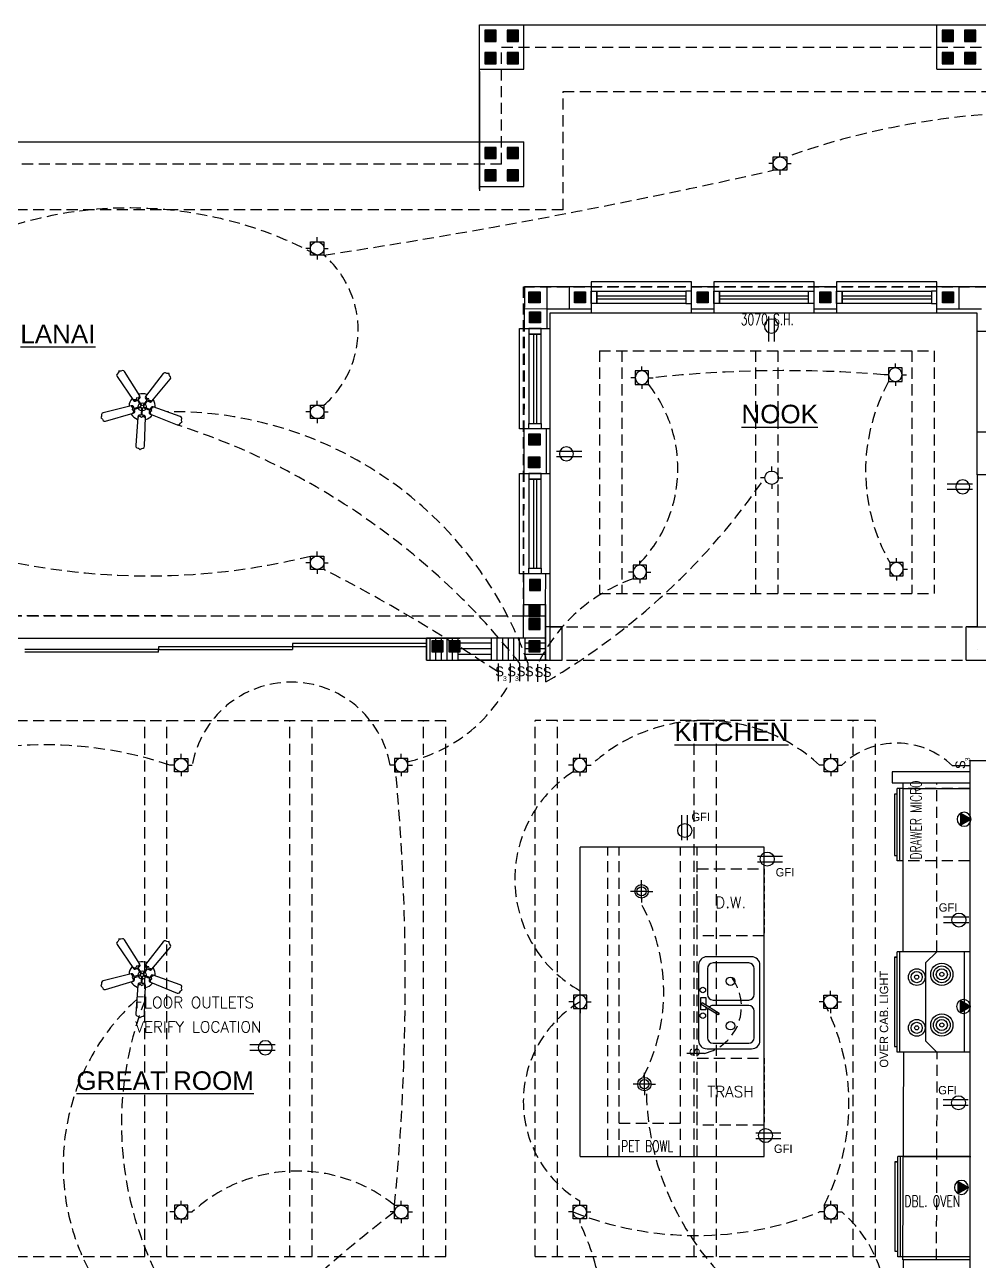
# Model space of a CAD drawing. Header units: inches. Extents: x -25328 to 8149, y -5530 to 4336.
# Drawn here: x -2965.8 to -2623.5, y 2186.2 to 2629.8 of the extents above; entities that cross this region are included whole.
import ezdxf
from ezdxf.enums import TextEntityAlignment as Align

# ---------------------------------------------------------------- set-up
doc = ezdxf.new("R2010")
doc.units = ezdxf.units.IN
doc.header["$LTSCALE"] = 16
doc.header["$MEASUREMENT"] = 0
for name, pattern in [('ALPINE_SOLID', [0]), ('HIDDEN', [0.375, 0.25, -0.125]), ('HIDDEN2', [0.1875, 0.125, -0.0625])]:
    doc.linetypes.add(name, pattern=pattern)
doc.layers.get('0').update_dxf_attribs({"linetype": 'CONTINUOUS'})
doc.layers.add('AREA', color=7, linetype='HIDDEN', plot=False)
for name, color, linetype in [('B1_1', 6, 'CONTINUOUS'), ('BLOCK', 8, 'CONTINUOUS'), ('CEILING', 8, 'CONTINUOUS'), ('CELLS', 165, 'CONTINUOUS'), ('CONC', 3, 'CONTINUOUS'), ('COUNTER', 2, 'CONTINUOUS'), ('DIM', 5, 'CONTINUOUS'), ('DIMS', 5, 'CONTINUOUS'), ('DOORS', 1, 'CONTINUOUS'), ('DRY WALL', 8, 'CONTINUOUS'), ('ELECTRIC', 3, 'CONTINUOUS'), ('ELECTRIC LINES', 4, 'HIDDEN'), ('FIXTURES', 2, 'CONTINUOUS'), ('SHELVES', 2, 'CONTINUOUS'), ('TEXT', 11, 'CONTINUOUS'), ('TEXT ROOM', 3, 'CONTINUOUS'), ('TRUSSES', 56, 'ALPINE_SOLID'), ('WALLS EXT', 6, 'CONTINUOUS'), ('WALLS INT', 6, 'CONTINUOUS'), ('WINDOWS', 1, 'CONTINUOUS')]:
    doc.layers.add(name, color=color, linetype=linetype)
doc.styles.add('ARCHM', font='ARCHM.SHX')
doc.styles.add('PAYTS NOTES', font='romans.shx', dxfattribs={"width": 0.7, "height": 4.5})
doc.styles.add('TEST', font='swissk.ttf', dxfattribs={"height": 4})

# ---------------------------------------------------------------- blocks, each defined once
blk = doc.blocks.new('ELEC220')
at = {"layer": 'ELECTRIC', "linetype": 'Continuous', "extrusion": (0, 0, -1)}
for p, q in [((2.38, -0.01), (-1.37, 2.14)), ((2.38, -0.01), (-1.37, 2.14)), ((-1.37, 2.14), (-1.36, -2.19)), ((-1.37, 2.14), (-1.36, -2.19)), ((-1.36, -2.19), (2.38, -0.01)), ((-1.36, -2.19), (2.38, -0.01))]:
    blk.add_line(p, q, dxfattribs=at)
blk.add_circle((0.12, -0.02), 2.5, dxfattribs=at)
for points in [[(1.36, -2.19), (-2.38, -0.01), (1.37, 2.14), (1.36, -2.19)], [(1.36, -2.19), (1.37, 2.14), (-0.06, -1.38), (-0.32, 1.2)], [(-0.06, -1.38), (-0.32, 1.2), (-1.35, -0.6), (-1.64, 0.43)], [(-1.35, -0.6), (-1.64, 0.43), (-2.38, -0.01)]]:
    blk.add_solid(points, dxfattribs=at)
blk = doc.blocks.new('A$C6fa36042')
at = {"layer": 'ELECTRIC'}
for p, q in [((3.91, 18.07), (3.81, 17.84)), ((3.81, 17.84), (3.92, 17.5)), ((4.16, 18.36), (3.91, 18.07)), ((4.3, 18.65), (4.16, 18.36)), ((4.32, 18.86), (4.3, 18.65)), ((4.54, 18.78), (4.32, 18.86)), ((4.82, 18.79), (4.54, 18.78)), ((5.21, 18.91), (4.82, 18.79)), ((5.49, 18.86), (5.21, 18.91)), ((5.71, 18.67), (5.49, 18.86)), ((9.33, 12.85), (5.71, 18.67)), ((14.95, 18.19), (10.74, 12.73)), ((15.24, 18.4), (14.95, 18.19)), ((15.49, 18.38), (15.24, 18.4)), ((15.84, 18.23), (15.49, 18.38)), ((16.16, 18.19), (15.84, 18.23)), ((16.37, 18.23), (16.16, 18.19)), ((16.37, 18), (16.37, 18.23)), ((16.46, 17.74), (16.37, 18)), ((3.92, 17.5), (7.81, 11.8)), ((12.2, 11.6), (16.62, 16.85)), ((16.7, 17.4), (16.46, 17.74)), ((16.62, 16.85), (16.73, 17.12)), ((16.73, 17.12), (16.7, 17.4)), ((7.92, 11.93), (7.89, 11.88)), ((7.89, 11.88), (8.03, 11.73)), ((8.1, 11.89), (7.92, 11.93)), ((8.34, 11.93), (8.1, 11.89)), ((8.26, 11.72), (8.75, 11.89)), ((8.46, 12.09), (8.34, 11.93)), ((8.56, 12.36), (8.46, 12.09)), ((8.87, 12.32), (8.56, 12.36)), ((8.75, 11.89), (8.76, 11.85)), ((9.07, 12.39), (8.87, 12.32)), ((8.92, 12), (9.25, 12.34)), ((8.94, 11.96), (8.92, 12)), ((8.95, 11.94), (9.31, 12.25)), ((9.78, 10.69), (8.95, 11.94)), ((9.17, 12.6), (9.07, 12.39)), ((9.2, 12.77), (9.17, 12.6)), ((9.27, 12.76), (9.2, 12.77)), ((9.25, 12.34), (9.34, 12.55)), ((9.34, 12.55), (9.27, 12.76)), ((9.31, 12.25), (9.44, 12.49)), ((9.44, 12.49), (9.33, 12.85)), ((10.74, 12.73), (10.63, 12.45)), ((10.63, 12.45), (10.7, 12.23)), ((10.7, 12.23), (11.06, 11.81)), ((10.84, 12.67), (10.74, 12.49)), ((10.74, 12.49), (10.8, 12.28)), ((10.8, 12.28), (11.11, 11.87)), ((10.89, 12.66), (10.84, 12.67)), ((10.91, 12.48), (10.89, 12.66)), ((11.02, 12.27), (10.91, 12.48)), ((11.21, 12.2), (11.02, 12.27)), ((11.11, 11.87), (11.08, 11.84)), ((11.5, 12.19), (11.21, 12.2)), ((11.56, 11.88), (11.5, 12.19)), ((11.69, 11.71), (11.56, 11.88)), ((7.27, 10.5), (0.61, 8.85)), ((7.64, 10.49), (7.27, 10.5)), ((7.33, 10.41), (7.29, 10.35)), ((7.29, 10.35), (7.45, 10.27)), ((7.55, 10.42), (7.33, 10.41)), ((7.45, 10.27), (7.62, 10.11)), ((7.62, 9.9), (7.49, 9.62)), ((7.49, 9.62), (7.71, 9.44)), ((7.73, 10.26), (7.55, 10.42)), ((7.62, 10.11), (7.62, 9.9)), ((7.83, 10.3), (7.64, 10.49)), ((7.8, 9.03), (7.7, 8.88)), ((7.7, 8.88), (7.74, 8.83)), ((7.71, 9.44), (7.83, 9.27)), ((7.95, 9.84), (7.73, 10.26)), ((7.74, 8.83), (7.93, 8.92)), ((7.79, 8.73), (8.04, 8.89)), ((7.83, 9.27), (7.8, 9.03)), ((7.81, 11.8), (8.04, 11.62)), ((8.01, 9.86), (7.83, 10.3)), ((7.93, 8.92), (8.01, 9.14)), ((7.98, 9.85), (7.95, 9.84)), ((8.01, 9.14), (7.99, 9.65)), ((7.99, 9.65), (8.04, 9.65)), ((9.45, 10.26), (8.01, 9.86)), ((8.03, 11.73), (8.26, 11.72)), ((8.04, 11.62), (8.28, 11.61)), ((8.04, 8.89), (8.12, 9.11)), ((8.06, 9.66), (9.52, 10.05)), ((8.12, 9.11), (8.06, 9.66)), ((8.28, 11.61), (8.78, 11.83)), ((8.78, 11.83), (9.6, 10.56)), ((9.52, 10.05), (9.45, 10.26)), ((9.6, 10.56), (9.78, 10.69)), ((9.77, 9.82), (9.7, 8.32)), ((9.98, 9.82), (9.77, 9.82)), ((9.9, 8.31), (9.98, 9.82)), ((11.06, 11.81), (10.11, 10.64)), ((10.11, 10.64), (10.29, 10.52)), ((10.35, 10.19), (10.28, 9.98)), ((10.28, 9.98), (11.69, 9.45)), ((10.29, 10.52), (11.22, 11.69)), ((11.75, 9.64), (10.35, 10.19)), ((11.22, 11.69), (11.63, 11.44)), ((11.24, 11.71), (11.26, 11.74)), ((11.26, 11.74), (11.69, 11.53)), ((11.69, 9.45), (11.57, 8.99)), ((11.57, 8.99), (11.61, 8.72)), ((11.63, 11.44), (11.89, 11.4)), ((11.75, 9.43), (11.68, 8.96)), ((11.68, 8.96), (11.73, 8.73)), ((11.92, 11.68), (11.69, 11.71)), ((11.69, 11.53), (11.92, 11.51)), ((11.71, 9.44), (11.75, 9.43)), ((12.03, 10.12), (11.75, 9.64)), ((11.82, 9.61), (11.78, 9.63)), ((12.11, 10.03), (11.82, 9.61)), ((11.85, 9.02), (11.97, 9.19)), ((11.89, 8.79), (11.85, 9.02)), ((11.89, 11.4), (12.2, 11.6)), ((12.09, 11.71), (11.92, 11.68)), ((11.92, 11.51), (12.1, 11.64)), ((11.97, 9.19), (12.24, 9.34)), ((12.23, 10.25), (12.03, 10.12)), ((12.1, 11.64), (12.09, 11.71)), ((12.3, 10.16), (12.11, 10.03)), ((12.17, 9.62), (12.18, 9.82)), ((12.24, 9.34), (12.17, 9.62)), ((12.18, 9.82), (12.34, 9.99)), ((12.53, 10.23), (12.23, 10.25)), ((12.5, 10.12), (12.3, 10.16)), ((12.34, 9.99), (12.51, 10.06)), ((12.51, 10.06), (12.5, 10.12)), ((19.02, 7.91), (12.53, 10.23)), ((0.14, 7.78), (0, 7.59)), ((0, 7.59), (0.19, 7.5)), ((0.22, 8.04), (0.14, 7.78)), ((0.19, 7.5), (0.43, 7.28)), ((0.36, 8.7), (0.22, 8.45)), ((0.22, 8.45), (0.22, 8.04)), ((0.61, 8.85), (0.36, 8.7)), ((0.43, 7.28), (0.62, 6.95)), ((0.62, 6.95), (0.81, 6.79)), ((0.81, 6.79), (1.17, 6.79)), ((1.17, 6.79), (7.79, 8.73)), ((8.86, 7.81), (8.37, 0.97)), ((8.98, 8.16), (8.86, 7.81)), ((9.02, 8.05), (8.96, 7.85)), ((8.96, 7.85), (9.01, 7.79)), ((9.23, 8.28), (8.98, 8.16)), ((9.01, 7.79), (9.13, 7.92)), ((9.23, 8.17), (9.02, 8.05)), ((9.13, 7.92), (9.34, 8.02)), ((9.7, 8.32), (9.23, 8.28)), ((9.7, 8.25), (9.23, 8.17)), ((9.34, 8.02), (9.54, 7.96)), ((9.54, 7.96), (9.77, 7.75)), ((9.7, 8.29), (9.7, 8.25)), ((9.77, 7.75), (10.01, 7.91)), ((9.89, 8.24), (9.9, 8.28)), ((10.38, 8.09), (9.89, 8.24)), ((10.44, 8.19), (9.9, 8.31)), ((10.01, 7.91), (10.2, 7.96)), ((10.2, 7.96), (10.42, 7.86)), ((10.57, 7.95), (10.38, 8.09)), ((10.42, 7.86), (10.54, 7.73)), ((10.62, 8.05), (10.44, 8.19)), ((10.5, 0.87), (10.7, 7.76)), ((10.54, 7.73), (10.59, 7.75)), ((10.59, 7.75), (10.57, 7.95)), ((10.7, 7.76), (10.62, 8.05)), ((11.61, 8.72), (11.91, 8.49)), ((11.73, 8.73), (11.91, 8.6)), ((11.97, 8.63), (11.89, 8.79)), ((11.91, 8.6), (11.97, 8.63)), ((11.91, 8.49), (18.27, 5.91)), ((18.55, 5.89), (18.81, 6.01)), ((18.81, 6.01), (19.05, 6.34)), ((19.31, 7.7), (19.02, 7.91)), ((19.05, 6.34), (19.27, 6.5)), ((19.27, 6.5), (19.5, 6.58)), ((19.37, 7.46), (19.31, 7.7)), ((19.33, 7.07), (19.37, 7.46)), ((19.39, 6.76), (19.33, 7.07)), ((19.5, 6.58), (19.39, 6.76)), ((18.27, 5.91), (18.55, 5.89)), ((8.37, 0.97), (8.43, 0.68)), ((8.43, 0.68), (8.63, 0.48)), ((8.63, 0.48), (9.02, 0.35)), ((9.02, 0.35), (9.24, 0.19)), ((9.24, 0.19), (9.38, 0)), ((9.38, 0), (9.52, 0.16)), ((9.52, 0.16), (9.8, 0.31)), ((9.8, 0.31), (10.18, 0.39)), ((10.18, 0.39), (10.39, 0.53)), ((10.39, 0.53), (10.5, 0.87))]:
    blk.add_line(p, q, dxfattribs=at)
for radius in [0.983, 0.393]:
    blk.add_circle((9.91, 10.25), radius, dxfattribs=at)
for start, end in [(141.8249, 175.765), (69.8249, 103.765), (357.8249, 31.765), (213.8249, 247.765), (285.8249, 319.765)]:
    blk.add_arc((9.91, 10.25), 3.15, start, end, dxfattribs=at)
blk = doc.blocks.new('LIGHT')
at = {"layer": 'TEXT', "linetype": 'Continuous'}
for p, q in [((-2.41, 0), (-4, 0)), ((0, 2.41), (0, 4)), ((2.41, 0), (4, 0)), ((0, -2.41), (0, -4))]:
    blk.add_line(p, q, dxfattribs=at)
blk.add_circle((0, 0), 2.41, dxfattribs=at)
blk = doc.blocks.new('CANLIGHT')
at = {"layer": 'ELECTRIC', "color": 3}
for p, q in [((-2.96, -2.14), (-2.96, 2.69)), ((-2.96, 2.69), (1.86, 2.69)), ((1.86, 2.69), (1.86, -2.14)), ((1.86, -2.14), (-2.96, -2.14))]:
    blk.add_line(p, q, dxfattribs=at)
blk.add_blockref('LIGHT', (-0.55, 0.28), dxfattribs=at)
blk = doc.blocks.new('OHLIGHT')
at = {"layer": 'ELECTRIC'}
blk.add_blockref('LIGHT', (0.99, -0.12), dxfattribs=at)
blk = doc.blocks.new('226')
for p, q in [((0, -9.02), (0, 0)), ((2, -9.02), (2, 0))]:
    blk.add_line(p, q)
blk.add_circle((1, -5.52), 2.51)
blk = doc.blocks.new('A$C46EE3F81')
blk.add_line((1.14, 0), (1.14, 6.34))
at = {"style": 'ARCHM'}
for s, height, p in [('S', 3.52, (0, 1.75)), ('3', 1.76, (2.8, 0.02))]:
    blk.add_text(s, height=height, dxfattribs=at).set_placement(p)
blk = doc.blocks.new('A$C12A10692')
blk.add_line((1.14, 0), (1.14, 6.34))
at = {"style": 'ARCHM'}
blk.add_text('S', height=3.52, dxfattribs=at).set_placement((0, 1.75))
blk = doc.blocks.new('CELL')
at = {"layer": 'CELLS', "linetype": 'Continuous'}
for p, q in [((-1.99, -1.89), (-1.99, 2.11)), ((-1.99, 2.11), (2.01, 2.11)), ((2.01, 2.11), (2.01, -1.89)), ((2.01, -1.89), (-1.99, -1.89))]:
    blk.add_line(p, q, dxfattribs=at)
for points in [[(-1.99, 2.11), (-1.99, -1.89), (2.01, 2.11), (-0.07, -1.89)], [(2.01, 2.11), (-0.07, -1.89), (2.01, -0.79), (1.71, -1.89)], [(2.01, -0.79), (1.71, -1.89), (2.01, -1.89)]]:
    blk.add_solid(points, dxfattribs=at)
blk = doc.blocks.new('pv_snk_double')
for p, q in [((13.5, 23), (-13.5, 23)), ((-16.5, 20), (-16.5, 4)), ((-14.52, 17.85), (-14.52, 5.05)), ((-2.98, 19.85), (-12.52, 19.85)), ((-0.98, 5.05), (-0.98, 17.85)), ((0.98, 17.85), (0.98, 5.05)), ((12.28, 19.85), (2.98, 19.85)), ((14.28, 5.05), (14.28, 17.85)), ((16.5, 4), (16.5, 20)), ((-13.5, 1), (13.5, 1)), ((-12.52, 3.05), (-2.98, 3.05)), ((2.98, 3.05), (12.28, 3.05))]:
    blk.add_line(p, q)
at = {"color": 8}
blk.add_lwpolyline([(-1.61, 20.46), (-2.53, 20.46), (-2.53, 22.26), (1.96, 22.26), (1.96, 20.46), (-0.73, 20.46)], dxfattribs=at)
blk.add_lwpolyline([(0.06, 21.73), (-3.72, 15.62), (-4.36, 16.01), (-0.58, 22.13)], close=True, dxfattribs=at)
for centre in [(-4.62, 21.51), (4.59, 21.48)]:
    blk.add_circle(centre, 0.999, dxfattribs=at)
for centre in [(-8.24, 11.58), (7.74, 11.58)]:
    blk.add_circle(centre, 1.5)
for centre, radius, start, end in [((-13.5, 20), 3, 90, 180), ((13.5, 20), 3, 0, 90), ((-12.52, 17.85), 2, 90, 180), ((-2.98, 17.85), 2, 64.2112, 90), ((-2.98, 17.85), 2, 0, 42.5631), ((2.98, 17.85), 2, 90, 180), ((12.28, 17.85), 2, 0, 90), ((-12.52, 5.05), 2, 180, 270), ((-2.98, 5.05), 2, 270, 0), ((2.98, 5.05), 2, 180, 270), ((12.28, 5.05), 2, 270, 0), ((-13.5, 4), 3, 180, 270), ((13.5, 4), 3, 270, 0)]:
    blk.add_arc(centre, radius, start, end)
blk = doc.blocks.new('A$C602C6E06')
at = {"layer": 'TEXT', "linetype": 'Continuous'}
for p, q in [((4, 1.59), (4, 8)), ((6.41, 4), (0, 4)), ((4, 1.59), (4, 0)), ((6.41, 4), (8, 4))]:
    blk.add_line(p, q, dxfattribs=at)
for radius in [2.41, 1.66]:
    blk.add_circle((4, 4), radius, dxfattribs=at)

msp = doc.modelspace()

# ---------------------------------------------------------------- hatches: boundary and pattern name
at = {"layer": 'DIM'}
h = msp.add_hatch(dxfattribs=at)
h.set_pattern_fill('AR-PARQ1', color=165)
h.set_pattern_definition([(90, (1329.596, 0), (-12, 12), [12, -12]), (90, (1331.596, 0), (-12, 12), [12, -12]), (90, (1333.596, 0), (-12, 12), [12, -12]), (90, (1335.596, 0), (-12, 12), [12, -12]), (90, (1337.596, 0), (-12, 12), [12, -12]), (90, (1339.596, 0), (-12, 12), [12, -12]), (90, (1341.596, 0), (-12, 12), [12, -12]), (0, (1329.596, 12), (12, -12), [12, -12]), (0, (1329.596, 14), (12, -12), [12, -12]), (0, (1329.596, 16), (12, -12), [12, -12]), (0, (1329.596, 18), (12, -12), [12, -12]), (0, (1329.596, 20), (12, -12), [12, -12]), (0, (1329.596, 22), (12, -12), [12, -12]), (0, (1329.596, 24), (12, -12), [12, -12])])
h.paths.add_polyline_path([(-2821.7977877, 2409.74249275), (-2821.7977877, 2401.80728168), (-2779.01877501, 2401.79503534), (-2779.01877501, 2409.86502212)])

# ---------------------------------------------------------------- linework, layer by layer
at = {"color": 165, "linetype": 'HIDDEN2'}
for p, q in [((-2700.67500287, 2326.91836298), (-2700.67500287, 2302.91836298)), ((-2700.67500287, 2259.03393519), (-2700.67500287, 2235.03393519))]:
    msp.add_line(p, q, dxfattribs=at)
at = {"layer": 'AREA', "color": 165}
for points in [[(-3056.7977877, 2537.80728168), (-3056.7977877, 2587.80728168), (-2802.7977877, 2587.80728168), (-2802.7977877, 2629.80728168), (-2464.7977877, 2629.80728168), (-2464.7977877, 2477.80728168), (-2614.7977877, 2477.80728168), (-2614.7977877, 2535.80728168), (-2786.65049288, 2535.80728168), (-2787.01945138, 2417.5783004), (-3048.7977877, 2417.79321465), (-3048.7977877, 2537.80728168), (-3056.7977877, 2537.80728168)], [(-3048.7977877, 2417.79321465), (-2786.99811186, 2417.79521818), (-2786.99811186, 2535.80728168), (-2614.7977877, 2535.80728168), (-2614.7977877, 2477.80728168), (-2464.7977877, 2477.80728168), (-2464.7977877, 1929.80728168), (-2472.7977877, 1921.80728168), (-2682.7977877, 1921.80728168), (-2682.7977877, 1897.80728168), (-2766.7977877, 1897.80728168), (-2766.7977877, 1973.80728168), (-2887.7977877, 1973.80728168), (-2887.7977877, 2021.80728168), (-2971.7977877, 2021.80728168)]]:
    msp.add_lwpolyline(points, dxfattribs=at)
at = {"layer": 'B1_1', "color": 165}
for p, q in [((-2821.7977877, 2401.80728168), (-2779.01877501, 2401.80728168)), ((-2626.7977877, 2075.80728168), (-2626.7977877, 2187.80728168))]:
    msp.add_line(p, q, dxfattribs=at)
at = {"layer": 'BLOCK', "color": 165}
for p, q in [((-2778.42076195, 2527.80728168), (-2778.42076195, 2535.80728168)), ((-2770.42076195, 2527.80728168), (-2770.42076195, 2535.80728168)), ((-2630.7977877, 2527.80728168), (-2630.7977877, 2535.80728168)), ((-2778.42076195, 2527.80728168), (-2786.67537818, 2527.83304195)), ((-2787.01877501, 2421.79503534), (-2779.01877501, 2421.79503534)), ((-2786.99811186, 2417.79521818), (-2778.99811186, 2417.79521818))]:
    msp.add_line(p, q, dxfattribs=at)
at = {"layer": 'CEILING', "color": 165, "linetype": 'HIDDEN'}
for p, q in [((-2794.7977877, 2621.80728168), (-2472.7977877, 2621.80728168)), ((-2794.7977877, 2579.80728168), (-2794.7977877, 2621.80728168)), ((-2772.7977877, 2605.80728168), (-2508.7977877, 2605.80728168)), ((-2772.7977877, 2563.3427861), (-2772.7977877, 2605.80728168)), ((-2794.7977877, 2579.80728168), (-3040.7977877, 2579.80728168)), ((-2772.7977877, 2563.3427861), (-3032.33329212, 2563.3427861)), ((-2759.72414029, 2512.80728168), (-2639.72414029, 2512.80728168)), ((-2759.72414029, 2512.80728168), (-2759.72414029, 2425.79503534)), ((-2751.72414029, 2512.80728168), (-2751.72414029, 2425.79503534)), ((-2703.72414029, 2512.80728168), (-2703.72414029, 2425.79503534)), ((-2695.72414029, 2512.80728168), (-2695.72414029, 2425.79503534)), ((-2647.72414029, 2512.80728168), (-2647.72414029, 2425.79503534)), ((-2639.72414029, 2512.80728168), (-2639.72414029, 2425.79503534)), ((-2759.72414029, 2425.79503534), (-2639.72414029, 2425.79503534)), ((-2777.51877501, 2413.79503534), (-2624.2977877, 2413.79503534)), ((-2777.51877501, 2401.79503534), (-2624.2977877, 2401.79503534)), ((-3022.7977877, 2380.1785456), (-2814.7977877, 2380.1785456)), ((-2814.7977877, 2187.86471142), (-2814.7977877, 2380.1785456)), ((-2782.7977877, 2187.86471142), (-2782.7977877, 2380.1785456)), ((-2660.7977877, 2380.1785456), (-2782.7977877, 2380.1785456)), ((-2660.7977877, 2187.86471142), (-2660.7977877, 2380.1785456)), ((-2756.67500287, 2223.73919067), (-2756.67500287, 2334.73919067)), ((-2752.67500287, 2223.73919067), (-2752.67500287, 2334.73919067)), ((-2730.67500287, 2223.73919067), (-2730.67500287, 2334.73919067)), ((-2724.67500287, 2223.73919067), (-2724.67500287, 2334.73919067)), ((-2752.67500287, 2235.73919067), (-2730.67500287, 2235.73919067)), ((-3022.7977877, 2187.86471142), (-2814.7977877, 2187.86471142)), ((-2782.7977877, 2187.86471142), (-2660.7977877, 2187.86471142))]:
    msp.add_line(p, q, dxfattribs=at)
at = {"layer": 'CEILING', "linetype": 'HIDDEN'}
for p, q in [((-2922.7977877, 2187.86471142), (-2922.7977877, 2380.1785456)), ((-2914.7977877, 2187.86471142), (-2914.7977877, 2380.1785456)), ((-2870.7977877, 2187.86471142), (-2870.7977877, 2380.1785456)), ((-2862.7977877, 2187.86471142), (-2862.7977877, 2380.1785456)), ((-2822.7977877, 2187.86471142), (-2822.7977877, 2380.1785456)), ((-2774.7977877, 2187.86471142), (-2774.7977877, 2380.1785456)), ((-2725.7977877, 2187.86471142), (-2725.7977877, 2380.1785456)), ((-2717.7977877, 2187.86471142), (-2717.7977877, 2380.1785456)), ((-2668.7977877, 2187.86471142), (-2668.7977877, 2380.1785456))]:
    msp.add_line(p, q, dxfattribs=at)
at = {"layer": 'CONC', "color": 165}
for p, q in [((-2802.7977877, 2629.80728168), (-2464.7977877, 2629.80728168)), ((-2802.7977877, 2609.80728168), (-2802.7977877, 2629.80728168)), ((-3056.7977877, 2587.80728168), (-2802.7977877, 2587.80728168))]:
    msp.add_line(p, q, dxfattribs=at)
at = {"layer": 'COUNTER', "color": 165, "linetype": 'HIDDEN'}
for p, q in [((-2626.98154057, 2355.80728168), (-2652.98154057, 2355.80728168)), ((-2638.7977877, 2297.23919067), (-2638.7977877, 2357.80728168)), ((-2626.98154057, 2329.80728168), (-2652.98154057, 2329.80728168)), ((-2638.86187323, 2186.68541399), (-2638.61207604, 2261.23919067))]:
    msp.add_line(p, q, dxfattribs=at)
at = {"layer": 'COUNTER', "color": 165}
for p, q in [((-2650.7977877, 2297.23919067), (-2650.7977877, 2357.80728168)), ((-2651.00728158, 2186.68541399), (-2650.5998872, 2261.23919067))]:
    msp.add_line(p, q, dxfattribs=at)
at = {"layer": 'COUNTER', "color": 165, "linetype": 'Continuous'}
for p, q in [((-2700.67500287, 2334.73919067), (-2766.67500287, 2334.73919067)), ((-2766.67500287, 2223.73919067), (-2766.67500287, 2334.73919067)), ((-2700.67500287, 2223.73919067), (-2700.67500287, 2334.73919067)), ((-2766.67500287, 2223.73919067), (-2700.67500287, 2223.73919067))]:
    msp.add_line(p, q, dxfattribs=at)
at = {"layer": 'DIM', "color": 165}
for p, q in [((-2802.7977877, 2570.80728168), (-2802.7977877, 2629.80728168)), ((-2802.7977877, 2613.07676049), (-2802.7977877, 2570.24140459)), ((-2787.0435223, 2409.86502212), (-2779.01877501, 2409.86502212)), ((-2650.7977877, 2355.80728168), (-2626.7977877, 2355.80728168)), ((-2650.61403483, 2223.80728168), (-2626.61403483, 2223.80728168))]:
    msp.add_line(p, q, dxfattribs=at)
msp.add_lwpolyline([(-2821.7977877, 2409.74249275), (-2821.7977877, 2401.80728168), (-2779.01877501, 2401.79503534), (-2779.01877501, 2409.86502212), (-2821.7977877, 2409.74249275)], dxfattribs=at)
at = {"layer": 'DOORS', "color": 165}
for p, q in [((-2917.7977877, 2405.64503534), (-2965.7977877, 2405.64503534)), ((-2917.7977877, 2404.64503534), (-2965.7977877, 2404.64503534)), ((-2917.7977877, 2406.64503534), (-2917.7977877, 2405.64503534)), ((-2869.7977877, 2406.64503534), (-2917.7977877, 2406.64503534)), ((-2917.7977877, 2405.64503534), (-2869.7977877, 2405.64503534)), ((-2917.7977877, 2404.64503534), (-2917.7977877, 2405.64503534)), ((-2821.7977877, 2407.79503534), (-2869.7977877, 2407.79503534)), ((-2869.7977877, 2407.79503534), (-2869.7977877, 2405.64503534)), ((-2821.7977877, 2406.64503534), (-2869.7977877, 2406.64503534))]:
    msp.add_line(p, q, dxfattribs=at)
at = {"layer": 'DRY WALL', "color": 165}
for p, q in [((-2624.2977877, 2526.30728168), (-2777.51877501, 2526.30728168)), ((-2777.51877501, 2526.30728168), (-2777.51877501, 2401.79503534)), ((-2624.2977877, 2468.30728168), (-2624.2977877, 2526.30728168)), ((-2608.79778674, 2468.30728168), (-2624.2977877, 2468.30728168)), ((-2779.01877501, 2401.79503534), (-2777.51877501, 2401.79503534))]:
    msp.add_line(p, q, dxfattribs=at)
at = {"layer": 'ELECTRIC LINES'}
for centre, radius, start, end in [((-2599.9844494, 2322.65605071), 275.76840486, 89.6915115485, 109.6215436067), ((-3207.87777716, 4836.95779299), 2316.31678079, 278.67412056312, 282.73127597329), ((-2928.27076092, 2421.74455914), 142.31699584, 61.7708558586, 114.5526608978), ((-2881.78262145, 2520.22368073), 35.55615128, 310.8116320752, 49.1883679248), ((-2693.41074791, 2066.19808699), 439.5094524, 85.331311289, 96.1530435275), ((-2780.48188284, 2470.52484054), 48.85659585, 316.1032151343, 38.2395379237), ((-2597.64804739, 2469.71548304), 66.65184038, 151.1871760407, 209.5322050375), ((-2912.92454006, 2355.66328617), 135.31239472, 19.4181567318, 90.8362337804), ((-2990.35802844, 2241.43662983), 257.27480282, 38.2316668806, 72.07176253), ((-2902.62681603, 2605.39585598), 244.89493155, 300.34382677, 325.6714952763), ((-2921.46138134, 2672.72407196), 240.64834531, 254.4884525656, 283.9699140863), ((-3140.48661513, 1884.54464018), 617.90073456, 56.11139415148, 62.85196606593), ((-2727.53292065, 2374.21064675), 60.29092307, 109.5290304445, 154.2634572071), ((-2870.26838582, 2357.92846427), 36.01703552, 9.9931974837, 170.0068025163), ((-2840.94533551, 2419.20297008), 55.23598998, 282.8217670663, 333.21066984), ((-2721.7977877, 2319.6472956), 60.53125, 47.3641754491, 132.6358245509), ((-2958.26838582, 2231.37801667), 140.06729853, 71.4631605796, 108.5368394204), ((-2653.10945504, 2343.46374732), 28.57854633, 45.6713891674, 133.5446796394), ((-3660.46281665, 2286.43255865), 831.12843494, 354.46559344862, 5.53440655138), ((-2744.14503966, 2323.27120607), 45.9364942, 123.0667569968, 240.6292506626), ((-2803.07357338, 2282.72183134), 66.40278977, 332.7425639685, 29.0657136265), ((-2726.06443783, 2277.54586309), 17.24604453, 283.4253443374, 37.8070515171), ((-2871.58037164, 2220.52394606), 80.45483151, 132.2242611692, 255.8400100189), ((-2809.50492653, 2235.44090847), 121.6080636, 158.5110770381, 227.543582953), ((-2745.51472812, 2243.51544362), 41.52039657, 120.6395643572, 239.1633050846), ((-2748.56080664, 2242.64081205), 78.30796796, 332.3294693373, 27.8633679315), ((-2644.73091782, 2248.70034417), 98.18491047, 181.4611249586, 260.3564841704), ((-2868.07291755, 2162.9245886), 55.63116226, 51.1927293204, 132.6149301923), ((-2587.87439043, 1878.52211655), 407.47605603, 127.0192137665, 138.0863318), ((-2725.00325277, 2315.49140161), 120.0609891, 248.395859345, 291.604140655), ((-2703.94673185, 2168.10840896), 47.4211966, 334.9101867264, 48.9393933005), ((-2837.12942476, 2164.71065896), 78.62789947, 347.7294377889, 26.5573824689)]:
    msp.add_arc(centre, radius, start, end, dxfattribs=at)
at = {"layer": 'FIXTURES', "color": 165}
for p, q in [((-2652.98154057, 2329.80728168), (-2652.98154057, 2355.80728168)), ((-2651.98154057, 2329.80728168), (-2651.98154057, 2355.80728168)), ((-2652.98154057, 2353.80728168), (-2653.98154057, 2353.80728168)), ((-2653.98154057, 2353.80728168), (-2653.98154057, 2331.80728168)), ((-2653.98154057, 2331.80728168), (-2652.98154057, 2331.80728168)), ((-2652.9687664, 2295.23919067), (-2653.9687664, 2295.23919067)), ((-2653.9687664, 2295.23919067), (-2653.9687664, 2263.23919067)), ((-2652.9687664, 2261.23919067), (-2652.9687664, 2297.23919067)), ((-2626.9687664, 2297.23919067), (-2652.9687664, 2297.23919067)), ((-2651.9687664, 2261.23919067), (-2651.9687664, 2297.23919067)), ((-2628.9687664, 2297.23919067), (-2628.9687664, 2261.23919067)), ((-2653.9687664, 2263.23919067), (-2652.9687664, 2263.23919067)), ((-2626.9687664, 2261.23919067), (-2652.9687664, 2261.23919067)), ((-2652.7977877, 2187.80728168), (-2652.7977877, 2223.80728168)), ((-2626.7977877, 2223.80728168), (-2652.7977877, 2223.80728168)), ((-2651.7977877, 2187.80728168), (-2651.7977877, 2223.80728168)), ((-2652.7977877, 2221.80728168), (-2653.7977877, 2221.80728168)), ((-2653.7977877, 2221.80728168), (-2653.7977877, 2189.80728168)), ((-2653.7977877, 2189.80728168), (-2652.7977877, 2189.80728168)), ((-2626.7977877, 2187.80728168), (-2652.7977877, 2187.80728168))]:
    msp.add_line(p, q, dxfattribs=at)
for centre, radius in [((-2645.9687664, 2288.11891318), 3), ((-2645.9687664, 2288.11891318), 2), ((-2636.9687664, 2289.11891318), 4), ((-2636.9687664, 2289.11891318), 3), ((-2636.9687664, 2289.11891318), 2), ((-2636.9687664, 2289.11891318), 0.75), ((-2645.9687664, 2288.11891318), 0.75), ((-2645.9687664, 2269.92395575), 3), ((-2645.9687664, 2269.92395575), 2), ((-2636.9687664, 2270.92395575), 4), ((-2636.9687664, 2270.92395575), 3), ((-2636.9687664, 2270.92395575), 2), ((-2636.9687664, 2270.92395575), 0.75), ((-2645.9687664, 2269.92395575), 0.75)]:
    msp.add_circle(centre, radius, dxfattribs=at)
at = {"layer": 'SHELVES', "color": 165, "linetype": 'HIDDEN'}
for p, q in [((-2724.67500287, 2302.91836298), (-2724.67500287, 2326.91836298)), ((-2724.67500287, 2326.91836298), (-2700.67500287, 2326.91836298)), ((-2700.67500287, 2302.91836298), (-2724.67500287, 2302.91836298)), ((-2724.67500287, 2235.03393519), (-2724.67500287, 2259.03393519)), ((-2724.67500287, 2259.03393519), (-2700.67500287, 2259.03393519)), ((-2700.67500287, 2235.03393519), (-2724.67500287, 2235.03393519))]:
    msp.add_line(p, q, dxfattribs=at)
at = {"layer": 'TRUSSES', "color": 165}
for p, q in [((-2627.7977877, 2413.7949743), (-2620.29778388, 2413.7949743)), ((-2628.2977877, 2401.79503534), (-2620.29778388, 2401.79503534))]:
    msp.add_line(p, q, dxfattribs=at)
at = {"layer": 'WALLS EXT', "color": 165}
for p, q in [((-2802.7977877, 2613.80728168), (-2802.7977877, 2629.80728168)), ((-2786.7977877, 2613.80728168), (-2786.7977877, 2629.80728168)), ((-2638.7977877, 2613.80728168), (-2638.7977877, 2629.80728168)), ((-2802.7977877, 2613.80728168), (-2786.7977877, 2613.80728168)), ((-2638.7977877, 2613.80728168), (-2622.7977877, 2613.80728168)), ((-2802.7977877, 2571.80728168), (-2802.7977877, 2587.80728168)), ((-2802.7977877, 2587.80728168), (-2786.7977877, 2587.80728168)), ((-2786.7977877, 2571.80728168), (-2786.7977877, 2587.80728168)), ((-2802.7977877, 2571.80728168), (-2786.7977877, 2571.80728168)), ((-2786.65049288, 2535.80728168), (-2786.69732266, 2520.80115851)), ((-2762.72414029, 2535.80728168), (-2786.65049288, 2535.80728168)), ((-2718.72414029, 2535.80728168), (-2726.72414029, 2535.80728168)), ((-2674.72414029, 2535.80728168), (-2682.72414029, 2535.80728168)), ((-2614.7977877, 2535.80728168), (-2638.72414029, 2535.80728168)), ((-2778.46028336, 2520.80115851), (-2778.42076195, 2527.80728168)), ((-2762.72414029, 2527.80728168), (-2778.42076195, 2527.80728168)), ((-2718.72414029, 2527.80728168), (-2726.72414029, 2527.80728168)), ((-2674.72414029, 2527.80728168), (-2682.72414029, 2527.80728168)), ((-2622.7977877, 2527.80728168), (-2638.72414029, 2527.80728168)), ((-2786.80966826, 2484.80115851), (-2786.85959964, 2468.80115851)), ((-2778.75361437, 2468.80115851), (-2778.66335867, 2484.80115851)), ((-2786.97194524, 2432.80115851), (-2787.0435223, 2409.86502212)), ((-2779.01877501, 2421.79503534), (-2778.95668968, 2432.80115851)), ((-2779.01877501, 2401.79503534), (-2779.01877501, 2421.79503534)), ((-2779.01877501, 2421.79503534), (-2779.01877501, 2401.80728168)), ((-2821.7977877, 2409.74249275), (-2787.0435223, 2409.86502212)), ((-2778.39680543, 2401.79503534), (-2779.01877501, 2401.79503534)), ((-2626.7977877, 2186.68541399), (-2651.00728158, 2186.68541399)), ((-2626.7977877, 2186.68541399), (-2650.7977877, 2186.68541399)), ((-2650.7977877, 2186.68541399), (-2650.7977877, 2182.68541399))]:
    msp.add_line(p, q, dxfattribs=at)
at = {"layer": 'WALLS INT', "color": 165}
for p, q in [((-2624.2977877, 2468.30728168), (-2624.2977877, 2413.7949743)), ((-2773.15049288, 2413.79503534), (-2779.01877501, 2413.79503534)), ((-2773.15049288, 2401.79503534), (-2773.15049288, 2413.79503534)), ((-2624.2977877, 2413.79503534), (-2628.2977877, 2413.79503534)), ((-2628.2977877, 2401.79503534), (-2628.2977877, 2413.79503534)), ((-2624.2977877, 2413.79503534), (-2627.7977877, 2413.79503534)), ((-3013.81358762, 2409.77488721), (-2809.82281626, 2409.77488721)), ((-2821.7977877, 2401.80728168), (-2821.7977877, 2409.77488721)), ((-2624.2977877, 2405.79509637), (-2624.2977877, 2405.79509637)), ((-2624.2977877, 2405.79509637), (-2624.2977877, 2405.79509637)), ((-2779.01877501, 2401.79503534), (-2773.15049288, 2401.79503534)), ((-2626.7977877, 2365.80728168), (-2620.7977877, 2365.80728168)), ((-2626.7977877, 2187.80728168), (-2626.7977877, 2365.80728168)), ((-2626.7977877, 2361.80728168), (-2654.7977877, 2361.80728168)), ((-2654.7977877, 2361.80728168), (-2654.7977877, 2357.80728168)), ((-2654.7977877, 2357.80728168), (-2626.7977877, 2357.80728168)), ((-2652.98154057, 2353.77900124), (-2653.98154057, 2353.77900124)), ((-2626.9687664, 2298.68195753), (-2626.9687664, 2261.23919067)), ((-2652.9687664, 2295.21091023), (-2653.9687664, 2295.21091023)), ((-2642.7977877, 2293.23919067), (-2638.7977877, 2297.23919067)), ((-2642.7977877, 2293.23919067), (-2642.7977877, 2265.23919067)), ((-2642.7977877, 2265.23919067), (-2638.7977877, 2261.23919067)), ((-2652.7977877, 2221.77900124), (-2653.7977877, 2221.77900124))]:
    msp.add_line(p, q, dxfattribs=at)
at = {"layer": 'WINDOWS', "color": 165}
for p, q in [((-2762.72414029, 2529.76545623), (-2762.72414029, 2534.26545623)), ((-2762.72414029, 2534.26545623), (-2760.72414029, 2534.26545623)), ((-2760.72414029, 2534.26545623), (-2728.72414029, 2534.26545623)), ((-2760.72414029, 2534.26545623), (-2760.72414029, 2532.01545623)), ((-2760.72414029, 2529.76545623), (-2760.72414029, 2534.26545623)), ((-2728.72414029, 2534.26545623), (-2728.72414029, 2529.76545623)), ((-2726.72414029, 2534.26545623), (-2728.72414029, 2534.26545623)), ((-2728.72414029, 2534.26545623), (-2728.72414029, 2529.76545623)), ((-2726.72414029, 2529.76545623), (-2726.72414029, 2534.26545623)), ((-2726.72414029, 2529.76545623), (-2726.72414029, 2534.26545623)), ((-2718.72414029, 2529.76545623), (-2718.72414029, 2534.26545623)), ((-2718.72414029, 2534.26545623), (-2716.72414029, 2534.26545623)), ((-2716.72414029, 2534.26545623), (-2682.72414029, 2534.26545623)), ((-2716.72414029, 2534.26545623), (-2716.72414029, 2532.01545623)), ((-2716.72414029, 2529.76545623), (-2716.72414029, 2534.26545623)), ((-2684.72414029, 2529.76545623), (-2684.72414029, 2534.26545623)), ((-2682.72414029, 2529.76545623), (-2682.72414029, 2534.26545623)), ((-2674.72414029, 2534.26545623), (-2672.72414029, 2534.26545623)), ((-2674.72414029, 2534.26545623), (-2672.72414029, 2534.26545623)), ((-2674.72414029, 2529.76545623), (-2674.72414029, 2534.26545623)), ((-2674.72414029, 2529.76545623), (-2674.72414029, 2534.26545623)), ((-2674.72414029, 2534.26545623), (-2672.72414029, 2534.26545623)), ((-2672.72414029, 2534.26545623), (-2672.72414029, 2529.76545623)), ((-2672.72414029, 2534.26545623), (-2672.72414029, 2529.76545623)), ((-2672.72414029, 2534.26545623), (-2640.72414029, 2534.26545623)), ((-2672.72414029, 2534.26545623), (-2672.72414029, 2532.01545623)), ((-2672.72414029, 2529.76545623), (-2672.72414029, 2534.26545623)), ((-2640.72414029, 2534.26545623), (-2640.72414029, 2529.76545623)), ((-2638.72414029, 2534.26545623), (-2640.72414029, 2534.26545623)), ((-2640.72414029, 2534.26545623), (-2640.72414029, 2529.76545623)), ((-2638.72414029, 2529.76545623), (-2638.72414029, 2534.26545623)), ((-2760.72414029, 2529.76545623), (-2762.72414029, 2529.76545623)), ((-2760.72414029, 2532.51545623), (-2728.72414029, 2532.51545623)), ((-2760.72414029, 2532.01545623), (-2760.72414029, 2529.76545623)), ((-2760.72414029, 2531.51545623), (-2728.72414029, 2531.51545623)), ((-2728.72414029, 2529.76545623), (-2760.72414029, 2529.76545623)), ((-2728.72414029, 2532.01545623), (-2728.72414029, 2529.76545623)), ((-2728.72414029, 2529.76545623), (-2726.72414029, 2529.76545623)), ((-2716.72414029, 2529.76545623), (-2718.72414029, 2529.76545623)), ((-2716.72414029, 2532.51545623), (-2684.72414029, 2532.51545623)), ((-2716.72414029, 2532.01545623), (-2716.72414029, 2529.76545623)), ((-2716.72414029, 2531.51545623), (-2684.72414029, 2531.51545623)), ((-2682.72414029, 2529.76545623), (-2716.72414029, 2529.76545623)), ((-2672.72414029, 2529.76545623), (-2674.72414029, 2529.76545623)), ((-2672.72414029, 2529.76545623), (-2674.72414029, 2529.76545623)), ((-2672.72414029, 2529.76545623), (-2674.72414029, 2529.76545623)), ((-2672.72414029, 2532.51545623), (-2640.72414029, 2532.51545623)), ((-2672.72414029, 2532.01545623), (-2672.72414029, 2529.76545623)), ((-2672.72414029, 2532.01545623), (-2672.72414029, 2529.76545623)), ((-2672.72414029, 2531.51545623), (-2640.72414029, 2531.51545623)), ((-2640.72414029, 2529.76545623), (-2672.72414029, 2529.76545623)), ((-2640.72414029, 2532.01545623), (-2640.72414029, 2529.76545623)), ((-2640.72414029, 2529.76545623), (-2638.72414029, 2529.76545623)), ((-2780.5924803, 2520.80115851), (-2785.0924803, 2520.80115851)), ((-2785.0924803, 2520.80115851), (-2785.0924803, 2518.80115851)), ((-2780.5924803, 2518.80115851), (-2780.5924803, 2520.80115851)), ((-2785.0924803, 2518.80115851), (-2785.0924803, 2486.80115851)), ((-2785.0924803, 2518.80115851), (-2782.8424803, 2518.80115851)), ((-2780.5924803, 2518.80115851), (-2785.0924803, 2518.80115851)), ((-2783.3424803, 2518.80115851), (-2783.3424803, 2486.80115851)), ((-2782.8424803, 2518.80115851), (-2780.5924803, 2518.80115851)), ((-2782.3424803, 2518.80115851), (-2782.3424803, 2486.80115851)), ((-2780.5924803, 2486.80115851), (-2780.5924803, 2518.80115851)), ((-2785.0924803, 2486.80115851), (-2780.5924803, 2486.80115851)), ((-2785.0924803, 2484.80115851), (-2785.0924803, 2486.80115851)), ((-2785.0924803, 2486.80115851), (-2780.5924803, 2486.80115851)), ((-2780.5924803, 2484.80115851), (-2785.0924803, 2484.80115851)), ((-2782.8424803, 2486.80115851), (-2780.5924803, 2486.80115851)), ((-2780.5924803, 2486.80115851), (-2780.5924803, 2484.80115851)), ((-2780.5924803, 2468.80115851), (-2785.0924803, 2468.80115851)), ((-2780.5924803, 2468.80115851), (-2785.0924803, 2468.80115851)), ((-2785.0924803, 2468.80115851), (-2785.0924803, 2466.80115851)), ((-2785.0924803, 2466.80115851), (-2785.0924803, 2434.80115851)), ((-2785.0924803, 2466.80115851), (-2782.8424803, 2466.80115851)), ((-2780.5924803, 2466.80115851), (-2785.0924803, 2466.80115851)), ((-2783.3424803, 2466.80115851), (-2783.3424803, 2434.80115851)), ((-2782.8424803, 2466.80115851), (-2780.5924803, 2466.80115851)), ((-2782.3424803, 2466.80115851), (-2782.3424803, 2434.80115851)), ((-2780.5924803, 2466.80115851), (-2780.5924803, 2468.80115851)), ((-2780.5924803, 2434.80115851), (-2780.5924803, 2466.80115851)), ((-2785.0924803, 2434.80115851), (-2780.5924803, 2434.80115851)), ((-2785.0924803, 2432.80115851), (-2785.0924803, 2434.80115851)), ((-2785.0924803, 2434.80115851), (-2780.5924803, 2434.80115851)), ((-2780.5924803, 2432.80115851), (-2785.0924803, 2432.80115851)), ((-2782.8424803, 2434.80115851), (-2780.5924803, 2434.80115851)), ((-2780.5924803, 2434.80115851), (-2780.5924803, 2432.80115851))]:
    msp.add_line(p, q, dxfattribs=at)
for points in [[(-2726.72414029, 2526.30728168), (-2726.72414029, 2537.56512803), (-2762.72414029, 2537.56512803), (-2762.72414029, 2526.30728168)], [(-2682.72414029, 2526.30728168), (-2682.72414029, 2537.56512803), (-2718.72414029, 2537.56512803), (-2718.72414029, 2526.30728168)], [(-2638.72414029, 2526.30728168), (-2638.72414029, 2537.56512803), (-2674.72414029, 2537.56512803), (-2674.72414029, 2526.30728168)], [(-2777.51877501, 2484.80115851), (-2788.3921521, 2484.80115851), (-2788.3921521, 2520.80115851), (-2777.51877501, 2520.80115851)], [(-2624.2977877, 2483.80728168), (-2613.03994135, 2483.80728168), (-2613.03994135, 2519.80728168), (-2624.2977877, 2519.80728168)], [(-2777.51877501, 2432.80115851), (-2788.3921521, 2432.80115851), (-2788.3921521, 2468.80115851), (-2777.51877501, 2468.80115851)]]:
    msp.add_lwpolyline(points, dxfattribs=at)

# ---------------------------------------------------------------- block references
at = {"layer": 'CELLS', "color": 165, "xscale": -1, "rotation": 270}
for p in [(-2798.90846064, 2625.79811215), (-2790.90846064, 2625.79811215), (-2634.90846064, 2625.79811215), (-2626.90846064, 2625.79811215), (-2798.90846064, 2617.79811215), (-2790.90846064, 2617.79811215), (-2634.90846064, 2617.79811215), (-2626.90846064, 2617.79811215), (-2798.90846064, 2583.79811215), (-2790.90846064, 2583.79811215), (-2798.90846064, 2575.79811215), (-2790.90846064, 2575.79811215), (-2783.12944796, 2419.53176056), (-2783.12944796, 2414.77725028), (-2783.12944796, 2414.77725028), (-2817.90846064, 2406.80964475), (-2811.81591504, 2406.80964475), (-2783.12944796, 2406.80964475), (-2783.12944796, 2406.80964475)]:
    msp.add_blockref('CELL', p, dxfattribs=at)
at = {"layer": 'CELLS', "color": 165, "rotation": 90.00000000000001}
for p in [(-2782.90810207, 2531.99844035), (-2766.61346735, 2531.99844035), (-2722.61346735, 2531.99844035), (-2678.61346735, 2531.99844035), (-2634.61346735, 2531.99844035), (-2782.723961, 2524.79198898), (-2782.90810207, 2480.99231718), (-2783.01729201, 2472.79198898)]:
    msp.add_blockref('CELL', p, dxfattribs=at)
at = {"layer": 'CELLS', "color": 165, "xscale": -1}
msp.add_blockref('CELL', (-2782.82546442, 2428.69048556), dxfattribs=at)
at = {"layer": 'DIMS', "xscale": 1.5, "yscale": 1.5, "zscale": 1.5}
for p in [(-2938.5605027, 2477.35130294), (-2938.56588537, 2273.51855795)]:
    msp.add_blockref('A$C6fa36042', p, dxfattribs=at)
at = {"layer": 'ELECTRIC', "xscale": -1}
for p, rotation in [((-2699.09461696, 2516.16883953), 180), ((-2766.08081948, 2474.87221659), 270), ((-2635.00918133, 2465.01805405), 90)]:
    msp.add_blockref('226', p, dxfattribs=dict(at, rotation=rotation))
at = {"layer": 'ELECTRIC'}
for name, p in [('A$C46EE3F81', (-2797.09944305, 2394.30748595)), ('A$C46EE3F81', (-2792.77977967, 2394.30748595)), ('A$C12A10692', (-2789.40675824, 2394.30748595)), ('A$C12A10692', (-2786.45101533, 2394.30748595)), ('A$C12A10692', (-2782.98494193, 2394.04923578)), ('A$C12A10692', (-2780.05080086, 2394.04923578)), ('ELEC220', (-2628.87886678, 2344.76773734)), ('A$C602C6E06', (-2748.6360739, 2314.88729633)), ('ELEC220', (-2629.04984548, 2277.6244714)), ('A$C602C6E06', (-2747.61656432, 2245.72626122)), ('ELEC220', (-2629.83196001, 2212.70141891))]:
    msp.add_blockref(name, p, dxfattribs=at)
at = {"layer": 'ELECTRIC', "rotation": 90}
for name, p in [('A$C46EE3F81', (-2626.79778909, 2362.76529332)), ('A$C12A10692', (-2722.06028398, 2259.62915407))]:
    msp.add_blockref(name, p, dxfattribs=at)
at = {"layer": 'ELECTRIC', "color": 165, "xscale": -1, "rotation": 90}
msp.add_blockref('226', (-2885.05728996, 2263.79237055), dxfattribs=at)
at = {"layer": 'FIXTURES', "color": 165, "rotation": 90.00000000000001}
msp.add_blockref('pv_snk_double', (-2701.16513846, 2278.90951006), dxfattribs=at)
at = {"layer": 'TEXT'}
for name, p, rotation in [('CANLIGHT', (-2695.54960863, 2580.27591657), 180), ('CANLIGHT', (-2861.50457445, 2549.82164085), 180), ('CANLIGHT', (-2861.50457445, 2491.17755374), 180), ('CANLIGHT', (-2861.50457445, 2437.05845937), 180), ('226', (-2694.04852471, 2331.46000317), 270), ('226', (-2636.32809359, 2307.58788449), 90.14868216379386), ('226', (-2636.51929551, 2242.04120079), 90.14868216379386), ('226', (-2694.65988721, 2232.27112072), 270), ('CANLIGHT', (-2831.34739633, 2204.14062799), 180), ('CANLIGHT', (-2767.34739633, 2204.14062799), 180)]:
    msp.add_blockref(name, p, dxfattribs=dict(at, rotation=rotation))
at = {"layer": 'TEXT', "xscale": -1}
for p in [(-2745.06898734, 2502.89967059), (-2654.18699055, 2503.97333757), (-2745.82591606, 2433.16818151), (-2653.77907751, 2434.17509805), (-2831.34739633, 2363.90262903), (-2767.34739633, 2363.90262903), (-2767.2246115, 2278.9632741)]:
    msp.add_blockref('CANLIGHT', p, dxfattribs=at)
at = {"layer": 'TEXT'}
for name, p in [('OHLIGHT', (-2698.96985873, 2467.40813751)), ('CANLIGHT', (-2909.18937531, 2363.90262903)), ('CANLIGHT', (-2676.24817907, 2363.90262903)), ('226', (-2730.1446865, 2346.23674911)), ('CANLIGHT', (-2676.3709639, 2278.9632741))]:
    msp.add_blockref(name, p, dxfattribs=at)
at = {"layer": 'TEXT', "xscale": -1, "rotation": 180}
for p in [(-2909.18937531, 2204.14062799), (-2676.24817907, 2204.14062799)]:
    msp.add_blockref('CANLIGHT', p, dxfattribs=at)

# ---------------------------------------------------------------- texts
at = {"layer": 'TEXT', "style": 'ARCHM'}
for p in [(-2726.76156751, 2344.09415393), (-2696.56339452, 2324.23994905), (-2638.07012866, 2311.60671492), (-2638.26133059, 2246.06003122), (-2697.17475703, 2225.0510666)]:
    msp.add_text('GFI', height=3, dxfattribs=at).set_placement(p)
msp.add_text('OVER CAB. LIGHT', height=3, rotation=90, dxfattribs=at).set_placement((-2656.21203239, 2255.63916371))
at = {"layer": 'TEXT', "color": 165, "style": 'PAYTS NOTES'}
for s, p in [('FLOOR OUTLETS', (-2926.1383479, 2277.01637878)), ('VERIFY LOCATION', (-2926.1383479, 2268.24784976))]:
    msp.add_text(s, height=4, rotation=360, dxfattribs=at).set_placement(p)
at = {"layer": 'TEXT', "color": 165, "char_height": 4, "style": 'PAYTS NOTES'}
for s, insert, width, attachment_point in [('\\A1;3070 S.H.', (-2690.04016912, 2526.06349285), 65.4658403887, 3), ('\\pt4.004,8.009,12;PET BOWL', (-2752.0057423, 2229.44937619), 83.9529322576, 1), ('\\pt4.004,8.009,12;DBL. OVEN', (-2650.34650482, 2205.73473741), 83.9529322576, 7)]:
    msp.add_mtext(s, dxfattribs=dict(at, insert=insert, width=width, attachment_point=attachment_point))
at = {"layer": 'TEXT', "color": 165, "insert": (-2644.22661453, 2330.31718702), "char_height": 4, "width": 83.9529322576, "attachment_point": 7, "rotation": 90, "style": 'PAYTS NOTES'}
msp.add_mtext('\\pt4.004,8.009,12;DRAWER MICRO', dxfattribs=at)
at = {"layer": 'TEXT', "color": 165, "style": 'PAYTS NOTES'}
for tag, p in [('D.W.', (-2712.67500287, 2314.91836298)), ('TRASH', (-2712.67500287, 2247.03393519))]:
    msp.add_attdef(tag, text='D.W.', height=4, dxfattribs=at).set_placement(p, align=Align.MIDDLE_CENTER)
at = {"layer": 'TEXT ROOM', "color": 165, "char_height": 5, "attachment_point": 8, "style": 'TEST'}
for s, insert, width in [('{\\fSansSerif|b0|i0|c2|p2;\\H1.333x;\\LLANAI}', (-2953.91426806, 2515.5368944), 67.7245353783), ('{\\fSansSerif|b0|i0|c2|p2;\\H1.333x;\\LNOOK}', (-2695.09721507, 2486.71573208), 67.7245353783), ('{\\fSansSerif|b0|i0|c2|p2;\\H1.333x;\\LKITCHEN}', (-2712.42495938, 2372.70782836), 79.7245353783), ('{\\fSansSerif|b0|i0|c2|p2;\\H1.333x;\\LGREAT ROOM}', (-2915.4574311, 2247.55620877), 85.7245353783)]:
    msp.add_mtext(s, dxfattribs=dict(at, insert=insert, width=width))

doc.saveas('drawing.dxf')
